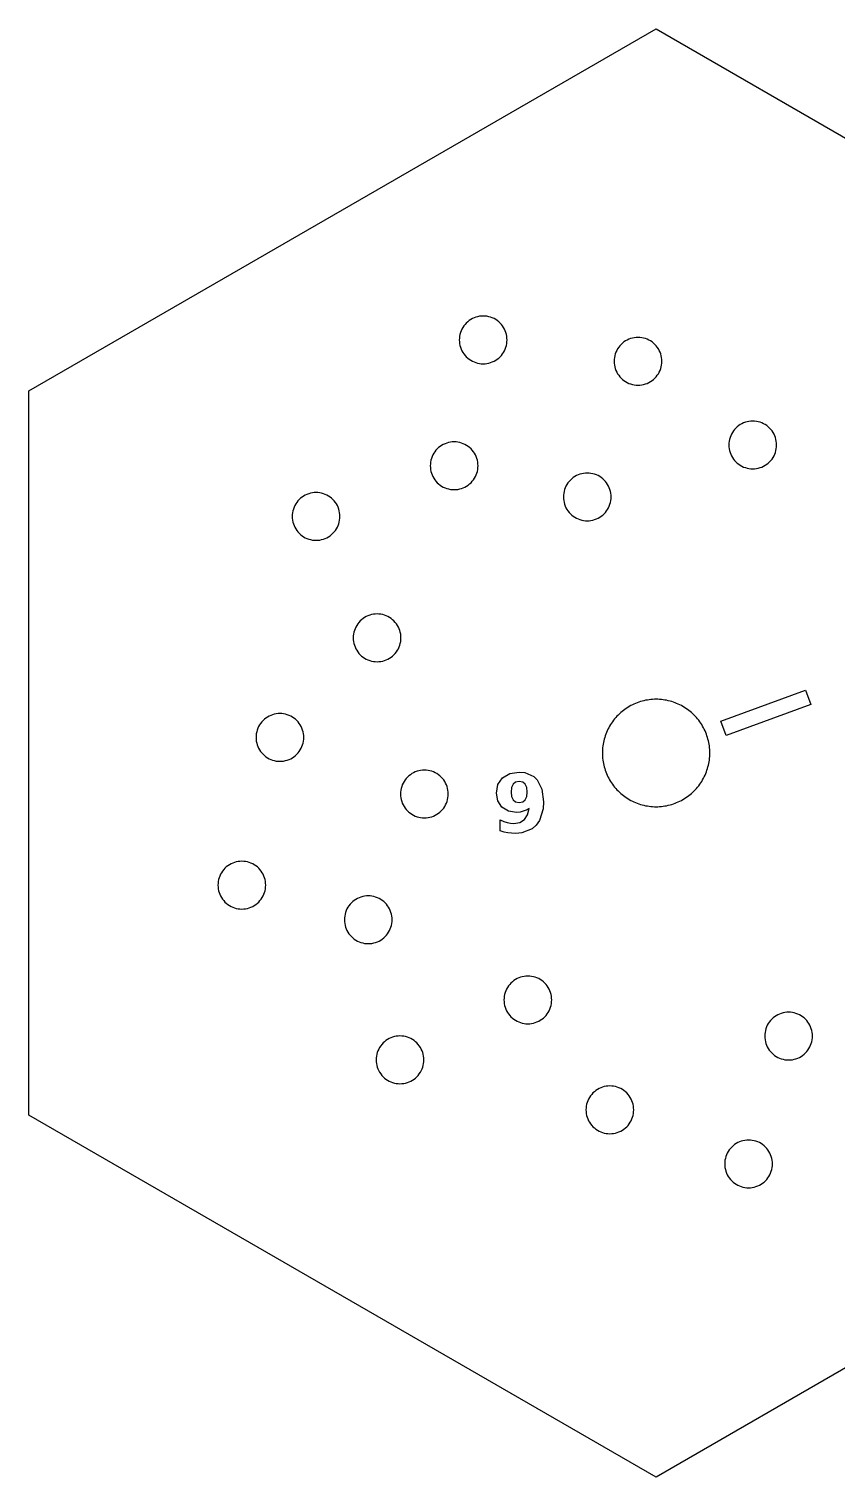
# Model space of a CAD drawing. Header units: millimetres. Extents: x 0 to 476, y 7 to 280.
# Drawn here: x 84.6 to 131.9, y 67.1 to 152 of the extents above; entities that cross this region are included whole.
import ezdxf

# ---------------------------------------------------------------- set-up
doc = ezdxf.new("R2010")
doc.units = ezdxf.units.MM
doc.layers.add('CUT', color=1, linetype='Continuous')
doc.layers.add('ENGRAVE', color=7, linetype='Continuous')

msp = doc.modelspace()

# ---------------------------------------------------------------- linework, layer by layer
at = {"layer": 'CUT'}
for points in [[(158.153, 88.3), (121.375, 67.067), (84.598, 88.3), (84.598, 130.767), (121.375, 152), (158.153, 130.767), (158.153, 88.3)], [(112.567, 133.329), (112.597, 133.435), (112.618, 133.543), (112.631, 133.652), (112.635, 133.762), (112.631, 133.872), (112.618, 133.981), (112.597, 134.089), (112.567, 134.195), (112.529, 134.298), (112.483, 134.398), (112.429, 134.494), (112.368, 134.585), (112.3, 134.671), (112.225, 134.752), (112.145, 134.827), (112.058, 134.895), (111.967, 134.956), (111.871, 135.009), (111.771, 135.056), (111.668, 135.094), (111.562, 135.123), (111.454, 135.145), (111.345, 135.158), (111.235, 135.162), (111.126, 135.158), (111.016, 135.145), (110.909, 135.123), (110.803, 135.094), (110.7, 135.056), (110.6, 135.009), (110.504, 134.956), (110.413, 134.895), (110.326, 134.827), (110.245, 134.752), (110.171, 134.671), (110.103, 134.585), (110.042, 134.494), (109.988, 134.398), (109.942, 134.298), (109.904, 134.195), (109.874, 134.089), (109.853, 133.981), (109.84, 133.872), (109.835, 133.762), (109.84, 133.652), (109.853, 133.543), (109.874, 133.435), (109.904, 133.329), (109.942, 133.226), (109.988, 133.127), (110.042, 133.031), (110.103, 132.939), (110.171, 132.853), (110.245, 132.772), (110.326, 132.698), (110.413, 132.629), (110.504, 132.568), (110.6, 132.515), (110.7, 132.469), (110.803, 132.431), (110.909, 132.401), (111.016, 132.379), (111.126, 132.366), (111.235, 132.362), (111.345, 132.366), (111.454, 132.379), (111.562, 132.401), (111.668, 132.431), (111.771, 132.469), (111.871, 132.515), (111.967, 132.568), (112.058, 132.629), (112.145, 132.698), (112.225, 132.772), (112.3, 132.853), (112.368, 132.939), (112.429, 133.031), (112.483, 133.127), (112.529, 133.226), (112.567, 133.329)], [(121.644, 132.076), (121.674, 132.182), (121.696, 132.289), (121.709, 132.399), (121.713, 132.508), (121.709, 132.618), (121.696, 132.727), (121.674, 132.835), (121.644, 132.941), (121.606, 133.044), (121.56, 133.144), (121.507, 133.24), (121.446, 133.331), (121.377, 133.418), (121.303, 133.498), (121.222, 133.573), (121.136, 133.641), (121.044, 133.702), (120.949, 133.756), (120.849, 133.802), (120.746, 133.84), (120.64, 133.87), (120.532, 133.891), (120.423, 133.904), (120.313, 133.908), (120.203, 133.904), (120.094, 133.891), (119.986, 133.87), (119.88, 133.84), (119.777, 133.802), (119.677, 133.756), (119.581, 133.702), (119.49, 133.641), (119.404, 133.573), (119.323, 133.498), (119.248, 133.418), (119.18, 133.331), (119.119, 133.24), (119.066, 133.144), (119.019, 133.044), (118.981, 132.941), (118.952, 132.835), (118.93, 132.727), (118.917, 132.618), (118.913, 132.508), (118.917, 132.399), (118.93, 132.289), (118.952, 132.182), (118.981, 132.076), (119.019, 131.973), (119.066, 131.873), (119.119, 131.777), (119.18, 131.686), (119.248, 131.599), (119.323, 131.519), (119.404, 131.444), (119.49, 131.376), (119.581, 131.315), (119.677, 131.261), (119.777, 131.215), (119.88, 131.177), (119.986, 131.147), (120.094, 131.126), (120.203, 131.113), (120.313, 131.108), (120.423, 131.113), (120.532, 131.126), (120.64, 131.147), (120.746, 131.177), (120.849, 131.215), (120.949, 131.261), (121.044, 131.315), (121.136, 131.376), (121.222, 131.444), (121.303, 131.519), (121.377, 131.599), (121.446, 131.686), (121.507, 131.777), (121.56, 131.873), (121.606, 131.973), (121.644, 132.076)], [(128.404, 127.273), (128.425, 127.381), (128.438, 127.49), (128.442, 127.6), (128.438, 127.71), (128.425, 127.819), (128.404, 127.927), (128.374, 128.033), (128.336, 128.136), (128.29, 128.236), (128.236, 128.332), (128.175, 128.423), (128.107, 128.51), (128.032, 128.59), (127.951, 128.665), (127.865, 128.733), (127.774, 128.794), (127.678, 128.848), (127.578, 128.894), (127.475, 128.932), (127.369, 128.962), (127.261, 128.983), (127.152, 128.996), (127.042, 129), (126.932, 128.996), (126.823, 128.983), (126.715, 128.962), (126.61, 128.932), (126.506, 128.894), (126.407, 128.848), (126.311, 128.794), (126.219, 128.733), (126.133, 128.665), (126.052, 128.59), (125.978, 128.51), (125.91, 128.423), (125.849, 128.332), (125.795, 128.236), (125.749, 128.136), (125.711, 128.033), (125.681, 127.927), (125.659, 127.819), (125.647, 127.71), (125.642, 127.6), (125.647, 127.49), (125.659, 127.381), (125.681, 127.273), (125.711, 127.168), (125.749, 127.065), (125.795, 126.965), (125.849, 126.869), (125.91, 126.777), (125.978, 126.691), (126.052, 126.61), (126.133, 126.536), (126.219, 126.468), (126.311, 126.407), (126.407, 126.353), (126.506, 126.307), (126.61, 126.269), (126.715, 126.239), (126.823, 126.218), (126.932, 126.205), (127.042, 126.2), (127.152, 126.205), (127.261, 126.218), (127.369, 126.239), (127.475, 126.269), (127.578, 126.307), (127.678, 126.353), (127.774, 126.407), (127.865, 126.468), (127.951, 126.536), (128.032, 126.61), (128.107, 126.691), (128.175, 126.777), (128.236, 126.869), (128.29, 126.965), (128.336, 127.065), (128.374, 127.168), (128.404, 127.273)], [(110.863, 125.947), (110.893, 126.052), (110.915, 126.16), (110.928, 126.269), (110.932, 126.379), (110.928, 126.489), (110.915, 126.598), (110.893, 126.706), (110.863, 126.812), (110.825, 126.915), (110.779, 127.015), (110.726, 127.111), (110.665, 127.202), (110.597, 127.288), (110.522, 127.369), (110.441, 127.444), (110.355, 127.512), (110.263, 127.573), (110.168, 127.627), (110.068, 127.673), (109.965, 127.711), (109.859, 127.741), (109.751, 127.762), (109.642, 127.775), (109.532, 127.779), (109.422, 127.775), (109.313, 127.762), (109.205, 127.741), (109.099, 127.711), (108.996, 127.673), (108.896, 127.627), (108.8, 127.573), (108.709, 127.512), (108.623, 127.444), (108.542, 127.369), (108.467, 127.288), (108.399, 127.202), (108.338, 127.111), (108.285, 127.015), (108.239, 126.915), (108.2, 126.812), (108.171, 126.706), (108.149, 126.598), (108.136, 126.489), (108.132, 126.379), (108.136, 126.269), (108.149, 126.16), (108.171, 126.052), (108.2, 125.947), (108.239, 125.843), (108.285, 125.744), (108.338, 125.648), (108.399, 125.556), (108.467, 125.47), (108.542, 125.389), (108.623, 125.315), (108.709, 125.247), (108.8, 125.186), (108.896, 125.132), (108.996, 125.086), (109.099, 125.048), (109.205, 125.018), (109.313, 124.996), (109.422, 124.984), (109.532, 124.979), (109.642, 124.984), (109.751, 124.996), (109.859, 125.018), (109.965, 125.048), (110.068, 125.086), (110.168, 125.132), (110.263, 125.186), (110.355, 125.247), (110.441, 125.315), (110.522, 125.389), (110.597, 125.47), (110.665, 125.556), (110.726, 125.648), (110.779, 125.744), (110.825, 125.843), (110.863, 125.947)], [(118.699, 124.226), (118.72, 124.334), (118.733, 124.443), (118.738, 124.553), (118.733, 124.663), (118.72, 124.772), (118.699, 124.88), (118.669, 124.986), (118.631, 125.089), (118.585, 125.189), (118.531, 125.285), (118.47, 125.376), (118.402, 125.462), (118.328, 125.543), (118.247, 125.618), (118.161, 125.686), (118.069, 125.747), (117.973, 125.801), (117.873, 125.847), (117.77, 125.885), (117.665, 125.914), (117.557, 125.936), (117.448, 125.949), (117.338, 125.953), (117.228, 125.949), (117.119, 125.936), (117.011, 125.914), (116.905, 125.885), (116.802, 125.847), (116.702, 125.801), (116.606, 125.747), (116.515, 125.686), (116.428, 125.618), (116.348, 125.543), (116.273, 125.462), (116.205, 125.376), (116.144, 125.285), (116.09, 125.189), (116.044, 125.089), (116.006, 124.986), (115.976, 124.88), (115.955, 124.772), (115.942, 124.663), (115.938, 124.553), (115.942, 124.443), (115.955, 124.334), (115.976, 124.226), (116.006, 124.12), (116.044, 124.017), (116.09, 123.918), (116.144, 123.822), (116.205, 123.73), (116.273, 123.644), (116.348, 123.563), (116.428, 123.489), (116.515, 123.42), (116.606, 123.359), (116.702, 123.306), (116.802, 123.26), (116.905, 123.222), (117.011, 123.192), (117.119, 123.17), (117.228, 123.157), (117.338, 123.153), (117.448, 123.157), (117.557, 123.17), (117.665, 123.192), (117.77, 123.222), (117.873, 123.26), (117.973, 123.306), (118.069, 123.359), (118.161, 123.42), (118.247, 123.489), (118.328, 123.563), (118.402, 123.644), (118.47, 123.73), (118.531, 123.822), (118.585, 123.918), (118.631, 124.017), (118.669, 124.12), (118.699, 124.226)], [(102.766, 122.975), (102.796, 123.081), (102.817, 123.189), (102.83, 123.298), (102.835, 123.408), (102.83, 123.517), (102.817, 123.627), (102.796, 123.734), (102.766, 123.84), (102.728, 123.943), (102.682, 124.043), (102.628, 124.139), (102.567, 124.231), (102.499, 124.317), (102.424, 124.398), (102.344, 124.472), (102.257, 124.54), (102.166, 124.601), (102.07, 124.655), (101.97, 124.701), (101.867, 124.739), (101.761, 124.769), (101.654, 124.79), (101.544, 124.803), (101.435, 124.808), (101.325, 124.803), (101.216, 124.79), (101.108, 124.769), (101.002, 124.739), (100.899, 124.701), (100.799, 124.655), (100.703, 124.601), (100.612, 124.54), (100.525, 124.472), (100.445, 124.398), (100.37, 124.317), (100.302, 124.231), (100.241, 124.139), (100.187, 124.043), (100.141, 123.943), (100.103, 123.84), (100.073, 123.734), (100.052, 123.627), (100.039, 123.517), (100.035, 123.408), (100.039, 123.298), (100.052, 123.189), (100.073, 123.081), (100.103, 122.975), (100.141, 122.872), (100.187, 122.772), (100.241, 122.676), (100.302, 122.585), (100.37, 122.498), (100.445, 122.418), (100.525, 122.343), (100.612, 122.275), (100.703, 122.214), (100.799, 122.16), (100.899, 122.114), (101.002, 122.076), (101.108, 122.046), (101.216, 122.025), (101.325, 122.012), (101.435, 122.008), (101.544, 122.012), (101.654, 122.025), (101.761, 122.046), (101.867, 122.076), (101.97, 122.114), (102.07, 122.16), (102.166, 122.214), (102.257, 122.275), (102.344, 122.343), (102.424, 122.418), (102.499, 122.498), (102.567, 122.585), (102.628, 122.676), (102.682, 122.772), (102.728, 122.872), (102.766, 122.975)], [(106.346, 115.854), (106.376, 115.96), (106.397, 116.068), (106.41, 116.177), (106.414, 116.287), (106.41, 116.397), (106.397, 116.506), (106.376, 116.614), (106.346, 116.72), (106.308, 116.823), (106.262, 116.922), (106.208, 117.018), (106.147, 117.11), (106.079, 117.196), (106.004, 117.277), (105.924, 117.351), (105.837, 117.42), (105.746, 117.481), (105.65, 117.534), (105.55, 117.58), (105.447, 117.618), (105.341, 117.648), (105.233, 117.67), (105.124, 117.683), (105.014, 117.687), (104.905, 117.683), (104.795, 117.67), (104.688, 117.648), (104.582, 117.618), (104.479, 117.58), (104.379, 117.534), (104.283, 117.481), (104.191, 117.42), (104.105, 117.351), (104.024, 117.277), (103.95, 117.196), (103.882, 117.11), (103.821, 117.018), (103.767, 116.922), (103.721, 116.823), (103.683, 116.72), (103.653, 116.614), (103.632, 116.506), (103.619, 116.397), (103.614, 116.287), (103.619, 116.177), (103.632, 116.068), (103.653, 115.96), (103.683, 115.854), (103.721, 115.751), (103.767, 115.651), (103.821, 115.555), (103.882, 115.464), (103.95, 115.378), (104.024, 115.297), (104.105, 115.222), (104.191, 115.154), (104.283, 115.093), (104.379, 115.039), (104.479, 114.993), (104.582, 114.955), (104.688, 114.926), (104.795, 114.904), (104.905, 114.891), (105.014, 114.887), (105.124, 114.891), (105.233, 114.904), (105.341, 114.926), (105.447, 114.955), (105.55, 114.993), (105.65, 115.039), (105.746, 115.093), (105.837, 115.154), (105.924, 115.222), (106.004, 115.297), (106.079, 115.378), (106.147, 115.464), (106.208, 115.555), (106.262, 115.651), (106.308, 115.751), (106.346, 115.854)], [(124.519, 109.739), (124.51, 109.842), (124.498, 109.944), (124.483, 110.046), (124.465, 110.148), (124.443, 110.249), (124.418, 110.349), (124.39, 110.448), (124.358, 110.546), (124.323, 110.643), (124.286, 110.739), (124.245, 110.833), (124.2, 110.927), (124.153, 111.018), (124.103, 111.108), (124.05, 111.197), (123.994, 111.283), (123.936, 111.368), (123.874, 111.451), (123.81, 111.532), (123.744, 111.61), (123.674, 111.687), (123.603, 111.761), (123.529, 111.832), (123.452, 111.902), (123.374, 111.968), (123.293, 112.032), (123.21, 112.094), (123.125, 112.152), (123.039, 112.208), (122.95, 112.261), (122.86, 112.311), (122.769, 112.358), (122.675, 112.403), (122.581, 112.444), (122.485, 112.481), (122.388, 112.516), (122.29, 112.548), (122.191, 112.576), (122.091, 112.601), (121.99, 112.623), (121.888, 112.641), (121.786, 112.656), (121.684, 112.668), (121.581, 112.677), (121.478, 112.682), (121.375, 112.683), (121.272, 112.682), (121.169, 112.677), (121.067, 112.668), (120.964, 112.656), (120.862, 112.641), (120.761, 112.623), (120.66, 112.601), (120.56, 112.576), (120.461, 112.548), (120.363, 112.516), (120.266, 112.481), (120.17, 112.444), (120.075, 112.403), (119.982, 112.358), (119.89, 112.311), (119.8, 112.261), (119.712, 112.208), (119.625, 112.152), (119.541, 112.094), (119.458, 112.032), (119.377, 111.968), (119.298, 111.902), (119.222, 111.832), (119.148, 111.761), (119.076, 111.687), (119.007, 111.61), (118.94, 111.532), (118.876, 111.451), (118.815, 111.368), (118.756, 111.283), (118.7, 111.197), (118.647, 111.108), (118.597, 111.018), (118.55, 110.927), (118.506, 110.833), (118.465, 110.739), (118.427, 110.643), (118.392, 110.546), (118.361, 110.448), (118.333, 110.349), (118.308, 110.249), (118.286, 110.148), (118.267, 110.046), (118.252, 109.944), (118.24, 109.842), (118.232, 109.739), (118.227, 109.636), (118.225, 109.533), (118.227, 109.43), (118.232, 109.327), (118.24, 109.225), (118.252, 109.122), (118.267, 109.02), (118.286, 108.919), (118.308, 108.818), (118.333, 108.718), (118.361, 108.619), (118.392, 108.521), (118.427, 108.424), (118.465, 108.328), (118.506, 108.233), (118.55, 108.14), (118.597, 108.048), (118.647, 107.958), (118.7, 107.87), (118.756, 107.783), (118.815, 107.699), (118.876, 107.616), (118.94, 107.535), (119.007, 107.456), (119.076, 107.38), (119.148, 107.306), (119.222, 107.234), (119.298, 107.165), (119.377, 107.098), (119.458, 107.034), (119.541, 106.973), (119.625, 106.914), (119.712, 106.858), (119.8, 106.805), (119.89, 106.755), (119.982, 106.708), (120.075, 106.664), (120.17, 106.623), (120.266, 106.585), (120.363, 106.551), (120.461, 106.519), (120.56, 106.491), (120.66, 106.466), (120.761, 106.444), (120.862, 106.425), (120.964, 106.41), (121.067, 106.399), (121.169, 106.39), (121.272, 106.385), (121.375, 106.383), (121.478, 106.385), (121.581, 106.39), (121.684, 106.399), (121.786, 106.41), (121.888, 106.425), (121.99, 106.444), (122.091, 106.466), (122.191, 106.491), (122.29, 106.519), (122.388, 106.551), (122.485, 106.585), (122.581, 106.623), (122.675, 106.664), (122.769, 106.708), (122.86, 106.755), (122.95, 106.805), (123.039, 106.858), (123.125, 106.914), (123.21, 106.973), (123.293, 107.034), (123.374, 107.098), (123.452, 107.165), (123.529, 107.234), (123.603, 107.306), (123.674, 107.38), (123.744, 107.456), (123.81, 107.535), (123.874, 107.616), (123.936, 107.699), (123.994, 107.783), (124.05, 107.87), (124.103, 107.958), (124.153, 108.048), (124.2, 108.14), (124.245, 108.233), (124.286, 108.328), (124.323, 108.424), (124.358, 108.521), (124.39, 108.619), (124.418, 108.718), (124.443, 108.818), (124.465, 108.919), (124.483, 109.02), (124.498, 109.122), (124.51, 109.225), (124.519, 109.327), (124.524, 109.43), (124.525, 109.533), (124.524, 109.636), (124.519, 109.739)], [(100.675, 110.119), (100.697, 110.227), (100.71, 110.336), (100.714, 110.446), (100.71, 110.555), (100.697, 110.665), (100.675, 110.772), (100.646, 110.878), (100.607, 110.981), (100.561, 111.081), (100.508, 111.177), (100.447, 111.269), (100.379, 111.355), (100.304, 111.436), (100.223, 111.51), (100.137, 111.578), (100.046, 111.639), (99.95, 111.693), (99.85, 111.739), (99.747, 111.777), (99.641, 111.807), (99.533, 111.828), (99.424, 111.841), (99.314, 111.846), (99.204, 111.841), (99.095, 111.828), (98.987, 111.807), (98.881, 111.777), (98.778, 111.739), (98.678, 111.693), (98.583, 111.639), (98.491, 111.578), (98.405, 111.51), (98.324, 111.436), (98.249, 111.355), (98.181, 111.269), (98.12, 111.177), (98.067, 111.081), (98.021, 110.981), (97.983, 110.878), (97.953, 110.772), (97.931, 110.665), (97.918, 110.555), (97.914, 110.446), (97.918, 110.336), (97.931, 110.227), (97.953, 110.119), (97.983, 110.013), (98.021, 109.91), (98.067, 109.81), (98.12, 109.714), (98.181, 109.623), (98.249, 109.536), (98.324, 109.456), (98.405, 109.381), (98.491, 109.313), (98.583, 109.252), (98.678, 109.198), (98.778, 109.152), (98.881, 109.114), (98.987, 109.084), (99.095, 109.063), (99.204, 109.05), (99.314, 109.046), (99.424, 109.05), (99.533, 109.063), (99.641, 109.084), (99.747, 109.114), (99.85, 109.152), (99.95, 109.198), (100.046, 109.252), (100.137, 109.313), (100.223, 109.381), (100.304, 109.456), (100.379, 109.536), (100.447, 109.623), (100.508, 109.714), (100.561, 109.81), (100.607, 109.91), (100.646, 110.013), (100.675, 110.119)], [(109.118, 106.697), (109.148, 106.803), (109.169, 106.911), (109.182, 107.02), (109.186, 107.13), (109.182, 107.239), (109.169, 107.349), (109.148, 107.456), (109.118, 107.562), (109.08, 107.665), (109.034, 107.765), (108.98, 107.861), (108.919, 107.953), (108.851, 108.039), (108.776, 108.12), (108.695, 108.194), (108.609, 108.262), (108.518, 108.323), (108.422, 108.377), (108.322, 108.423), (108.219, 108.461), (108.113, 108.491), (108.005, 108.512), (107.896, 108.525), (107.786, 108.53), (107.676, 108.525), (107.567, 108.512), (107.459, 108.491), (107.354, 108.461), (107.251, 108.423), (107.151, 108.377), (107.055, 108.323), (106.963, 108.262), (106.877, 108.194), (106.796, 108.12), (106.722, 108.039), (106.654, 107.953), (106.593, 107.861), (106.539, 107.765), (106.493, 107.665), (106.455, 107.562), (106.425, 107.456), (106.403, 107.349), (106.391, 107.239), (106.386, 107.13), (106.391, 107.02), (106.403, 106.911), (106.425, 106.803), (106.455, 106.697), (106.493, 106.594), (106.539, 106.494), (106.593, 106.398), (106.654, 106.307), (106.722, 106.22), (106.796, 106.14), (106.877, 106.065), (106.963, 105.997), (107.055, 105.936), (107.151, 105.882), (107.251, 105.836), (107.354, 105.798), (107.459, 105.768), (107.567, 105.747), (107.676, 105.734), (107.786, 105.73), (107.896, 105.734), (108.005, 105.747), (108.113, 105.768), (108.219, 105.798), (108.322, 105.836), (108.422, 105.882), (108.518, 105.936), (108.609, 105.997), (108.695, 106.065), (108.776, 106.14), (108.851, 106.22), (108.919, 106.307), (108.98, 106.398), (109.034, 106.494), (109.08, 106.594), (109.118, 106.697)], [(98.413, 101.35), (98.443, 101.456), (98.464, 101.564), (98.477, 101.673), (98.482, 101.783), (98.477, 101.893), (98.464, 102.002), (98.443, 102.11), (98.413, 102.216), (98.375, 102.319), (98.329, 102.419), (98.275, 102.514), (98.214, 102.606), (98.146, 102.692), (98.072, 102.773), (97.991, 102.848), (97.905, 102.916), (97.813, 102.977), (97.717, 103.03), (97.617, 103.076), (97.514, 103.114), (97.408, 103.144), (97.301, 103.166), (97.191, 103.179), (97.082, 103.183), (96.972, 103.179), (96.863, 103.166), (96.755, 103.144), (96.649, 103.114), (96.546, 103.076), (96.446, 103.03), (96.35, 102.977), (96.259, 102.916), (96.172, 102.848), (96.092, 102.773), (96.017, 102.692), (95.949, 102.606), (95.888, 102.514), (95.834, 102.419), (95.788, 102.319), (95.75, 102.216), (95.72, 102.11), (95.699, 102.002), (95.686, 101.893), (95.682, 101.783), (95.686, 101.673), (95.699, 101.564), (95.72, 101.456), (95.75, 101.35), (95.788, 101.247), (95.834, 101.147), (95.888, 101.051), (95.949, 100.96), (96.017, 100.874), (96.092, 100.793), (96.172, 100.718), (96.259, 100.65), (96.35, 100.589), (96.446, 100.536), (96.546, 100.49), (96.649, 100.452), (96.755, 100.422), (96.863, 100.4), (96.972, 100.387), (97.082, 100.383), (97.191, 100.387), (97.301, 100.4), (97.408, 100.422), (97.514, 100.452), (97.617, 100.49), (97.717, 100.536), (97.813, 100.589), (97.905, 100.65), (97.991, 100.718), (98.072, 100.793), (98.146, 100.874), (98.214, 100.96), (98.275, 101.051), (98.329, 101.147), (98.375, 101.247), (98.413, 101.35)], [(105.856, 99.424), (105.878, 99.532), (105.891, 99.641), (105.895, 99.751), (105.891, 99.861), (105.878, 99.97), (105.856, 100.078), (105.827, 100.183), (105.788, 100.287), (105.742, 100.386), (105.689, 100.482), (105.628, 100.574), (105.56, 100.66), (105.485, 100.741), (105.404, 100.815), (105.318, 100.883), (105.227, 100.945), (105.131, 100.998), (105.031, 101.044), (104.928, 101.082), (104.822, 101.112), (104.714, 101.134), (104.605, 101.147), (104.495, 101.151), (104.385, 101.147), (104.276, 101.134), (104.168, 101.112), (104.062, 101.082), (103.959, 101.044), (103.859, 100.998), (103.764, 100.945), (103.672, 100.883), (103.586, 100.815), (103.505, 100.741), (103.43, 100.66), (103.362, 100.574), (103.301, 100.482), (103.248, 100.386), (103.202, 100.287), (103.164, 100.183), (103.134, 100.078), (103.112, 99.97), (103.099, 99.861), (103.095, 99.751), (103.099, 99.641), (103.112, 99.532), (103.134, 99.424), (103.164, 99.318), (103.202, 99.215), (103.248, 99.115), (103.301, 99.019), (103.362, 98.928), (103.43, 98.842), (103.505, 98.761), (103.586, 98.686), (103.672, 98.618), (103.764, 98.557), (103.859, 98.503), (103.959, 98.457), (104.062, 98.419), (104.168, 98.39), (104.276, 98.368), (104.385, 98.355), (104.495, 98.351), (104.605, 98.355), (104.714, 98.368), (104.822, 98.39), (104.928, 98.419), (105.031, 98.457), (105.131, 98.503), (105.227, 98.557), (105.318, 98.618), (105.404, 98.686), (105.485, 98.761), (105.56, 98.842), (105.628, 98.928), (105.689, 99.019), (105.742, 99.115), (105.788, 99.215), (105.827, 99.318), (105.856, 99.424)], [(115.186, 94.619), (115.215, 94.725), (115.237, 94.833), (115.25, 94.942), (115.254, 95.052), (115.25, 95.161), (115.237, 95.271), (115.215, 95.378), (115.186, 95.484), (115.147, 95.587), (115.101, 95.687), (115.048, 95.783), (114.987, 95.874), (114.919, 95.961), (114.844, 96.042), (114.763, 96.116), (114.677, 96.184), (114.586, 96.245), (114.49, 96.299), (114.39, 96.345), (114.287, 96.383), (114.181, 96.413), (114.073, 96.434), (113.964, 96.447), (113.854, 96.452), (113.744, 96.447), (113.635, 96.434), (113.527, 96.413), (113.421, 96.383), (113.318, 96.345), (113.218, 96.299), (113.123, 96.245), (113.031, 96.184), (112.945, 96.116), (112.864, 96.042), (112.789, 95.961), (112.721, 95.874), (112.66, 95.783), (112.607, 95.687), (112.561, 95.587), (112.523, 95.484), (112.493, 95.378), (112.471, 95.271), (112.458, 95.161), (112.454, 95.052), (112.458, 94.942), (112.471, 94.833), (112.493, 94.725), (112.523, 94.619), (112.561, 94.516), (112.607, 94.416), (112.66, 94.32), (112.721, 94.229), (112.789, 94.142), (112.864, 94.062), (112.945, 93.987), (113.031, 93.919), (113.123, 93.858), (113.218, 93.804), (113.318, 93.758), (113.421, 93.72), (113.527, 93.69), (113.635, 93.669), (113.744, 93.656), (113.854, 93.652), (113.964, 93.656), (114.073, 93.669), (114.181, 93.69), (114.287, 93.72), (114.39, 93.758), (114.49, 93.804), (114.586, 93.858), (114.677, 93.919), (114.763, 93.987), (114.844, 94.062), (114.919, 94.142), (114.987, 94.229), (115.048, 94.32), (115.101, 94.416), (115.147, 94.516), (115.186, 94.619)], [(130.477, 92.496), (130.507, 92.602), (130.528, 92.71), (130.541, 92.819), (130.546, 92.929), (130.541, 93.038), (130.528, 93.148), (130.507, 93.255), (130.477, 93.361), (130.439, 93.464), (130.393, 93.564), (130.339, 93.66), (130.278, 93.752), (130.21, 93.838), (130.136, 93.919), (130.055, 93.993), (129.969, 94.061), (129.877, 94.122), (129.781, 94.176), (129.681, 94.222), (129.578, 94.26), (129.472, 94.29), (129.365, 94.311), (129.255, 94.324), (129.146, 94.329), (129.036, 94.324), (128.927, 94.311), (128.819, 94.29), (128.713, 94.26), (128.61, 94.222), (128.51, 94.176), (128.414, 94.122), (128.323, 94.061), (128.236, 93.993), (128.156, 93.919), (128.081, 93.838), (128.013, 93.752), (127.952, 93.66), (127.898, 93.564), (127.852, 93.464), (127.814, 93.361), (127.784, 93.255), (127.763, 93.148), (127.75, 93.038), (127.746, 92.929), (127.75, 92.819), (127.763, 92.71), (127.784, 92.602), (127.814, 92.496), (127.852, 92.393), (127.898, 92.293), (127.952, 92.197), (128.013, 92.106), (128.081, 92.019), (128.156, 91.939), (128.236, 91.864), (128.323, 91.796), (128.414, 91.735), (128.51, 91.681), (128.61, 91.635), (128.713, 91.597), (128.819, 91.567), (128.927, 91.546), (129.036, 91.533), (129.146, 91.529), (129.255, 91.533), (129.365, 91.546), (129.472, 91.567), (129.578, 91.597), (129.681, 91.635), (129.781, 91.681), (129.877, 91.735), (129.969, 91.796), (130.055, 91.864), (130.136, 91.939), (130.21, 92.019), (130.278, 92.106), (130.339, 92.197), (130.393, 92.293), (130.439, 92.393), (130.477, 92.496)], [(107.688, 91.103), (107.718, 91.209), (107.739, 91.316), (107.752, 91.426), (107.756, 91.535), (107.752, 91.645), (107.739, 91.754), (107.718, 91.862), (107.688, 91.968), (107.65, 92.071), (107.604, 92.171), (107.55, 92.267), (107.489, 92.358), (107.421, 92.445), (107.346, 92.525), (107.265, 92.6), (107.179, 92.668), (107.088, 92.729), (106.992, 92.783), (106.892, 92.829), (106.789, 92.867), (106.683, 92.897), (106.575, 92.918), (106.466, 92.931), (106.356, 92.935), (106.246, 92.931), (106.137, 92.918), (106.029, 92.897), (105.924, 92.867), (105.82, 92.829), (105.721, 92.783), (105.625, 92.729), (105.533, 92.668), (105.447, 92.6), (105.366, 92.525), (105.292, 92.445), (105.224, 92.358), (105.163, 92.267), (105.109, 92.171), (105.063, 92.071), (105.025, 91.968), (104.995, 91.862), (104.973, 91.754), (104.961, 91.645), (104.956, 91.535), (104.961, 91.426), (104.973, 91.316), (104.995, 91.209), (105.025, 91.103), (105.063, 91), (105.109, 90.9), (105.163, 90.804), (105.224, 90.713), (105.292, 90.626), (105.366, 90.546), (105.447, 90.471), (105.533, 90.403), (105.625, 90.342), (105.721, 90.288), (105.82, 90.242), (105.924, 90.204), (106.029, 90.174), (106.137, 90.153), (106.246, 90.14), (106.356, 90.135), (106.466, 90.14), (106.575, 90.153), (106.683, 90.174), (106.789, 90.204), (106.892, 90.242), (106.992, 90.288), (107.088, 90.342), (107.179, 90.403), (107.265, 90.471), (107.346, 90.546), (107.421, 90.626), (107.489, 90.713), (107.55, 90.804), (107.604, 90.9), (107.65, 91), (107.688, 91.103)], [(120.024, 88.277), (120.046, 88.385), (120.059, 88.494), (120.063, 88.604), (120.059, 88.714), (120.046, 88.823), (120.024, 88.931), (119.995, 89.036), (119.957, 89.139), (119.911, 89.239), (119.857, 89.335), (119.796, 89.427), (119.728, 89.513), (119.653, 89.594), (119.572, 89.668), (119.486, 89.736), (119.395, 89.797), (119.299, 89.851), (119.199, 89.897), (119.096, 89.935), (118.99, 89.965), (118.882, 89.986), (118.773, 89.999), (118.663, 90.004), (118.553, 89.999), (118.444, 89.986), (118.336, 89.965), (118.231, 89.935), (118.127, 89.897), (118.028, 89.851), (117.932, 89.797), (117.84, 89.736), (117.754, 89.668), (117.673, 89.594), (117.599, 89.513), (117.531, 89.427), (117.469, 89.335), (117.416, 89.239), (117.37, 89.139), (117.332, 89.036), (117.302, 88.931), (117.28, 88.823), (117.267, 88.714), (117.263, 88.604), (117.267, 88.494), (117.28, 88.385), (117.302, 88.277), (117.332, 88.171), (117.37, 88.068), (117.416, 87.968), (117.469, 87.872), (117.531, 87.781), (117.599, 87.694), (117.673, 87.614), (117.754, 87.539), (117.84, 87.471), (117.932, 87.41), (118.028, 87.356), (118.127, 87.31), (118.231, 87.272), (118.336, 87.242), (118.444, 87.221), (118.553, 87.208), (118.663, 87.204), (118.773, 87.208), (118.882, 87.221), (118.99, 87.242), (119.096, 87.272), (119.199, 87.31), (119.299, 87.356), (119.395, 87.41), (119.486, 87.471), (119.572, 87.539), (119.653, 87.614), (119.728, 87.694), (119.796, 87.781), (119.857, 87.872), (119.911, 87.968), (119.957, 88.068), (119.995, 88.171), (120.024, 88.277)], [(128.159, 85.105), (128.18, 85.213), (128.193, 85.322), (128.197, 85.432), (128.193, 85.542), (128.18, 85.651), (128.159, 85.759), (128.129, 85.865), (128.091, 85.968), (128.045, 86.068), (127.991, 86.163), (127.93, 86.255), (127.862, 86.341), (127.787, 86.422), (127.707, 86.497), (127.62, 86.565), (127.529, 86.626), (127.433, 86.679), (127.333, 86.725), (127.23, 86.763), (127.124, 86.793), (127.016, 86.815), (126.907, 86.828), (126.797, 86.832), (126.687, 86.828), (126.578, 86.815), (126.47, 86.793), (126.365, 86.763), (126.262, 86.725), (126.162, 86.679), (126.066, 86.626), (125.974, 86.565), (125.888, 86.497), (125.807, 86.422), (125.733, 86.341), (125.665, 86.255), (125.604, 86.163), (125.55, 86.068), (125.504, 85.968), (125.466, 85.865), (125.436, 85.759), (125.415, 85.651), (125.402, 85.542), (125.397, 85.432), (125.402, 85.322), (125.415, 85.213), (125.436, 85.105), (125.466, 84.999), (125.504, 84.896), (125.55, 84.796), (125.604, 84.7), (125.665, 84.609), (125.733, 84.523), (125.807, 84.442), (125.888, 84.367), (125.974, 84.299), (126.066, 84.238), (126.162, 84.185), (126.262, 84.139), (126.365, 84.1), (126.47, 84.071), (126.578, 84.049), (126.687, 84.036), (126.797, 84.032), (126.907, 84.036), (127.016, 84.049), (127.124, 84.071), (127.23, 84.1), (127.333, 84.139), (127.433, 84.185), (127.529, 84.238), (127.62, 84.299), (127.707, 84.367), (127.787, 84.442), (127.862, 84.523), (127.93, 84.609), (127.991, 84.7), (128.045, 84.796), (128.091, 84.896), (128.129, 84.999), (128.159, 85.105)]]:
    msp.add_lwpolyline(points, close=True, dxfattribs=at)
at = {"layer": 'ENGRAVE'}
for points in [[(130.453, 112.37), (125.475, 110.551), (125.166, 111.397), (130.144, 113.215), (130.453, 112.37)], [(112.648, 105.454), (112.843, 105.417), (113.035, 105.404), (113.391, 105.46), (113.659, 105.626), (113.836, 105.902), (113.922, 106.286), (113.758, 106.184), (113.584, 106.112), (113.397, 106.068), (113.196, 106.053), (112.714, 106.131), (112.336, 106.364), (112.09, 106.724), (112.009, 107.182), (112.1, 107.687), (112.373, 108.08), (112.799, 108.333), (113.349, 108.418), (113.67, 108.389), (114.196, 108.16), (114.401, 107.959), (114.68, 107.406), (114.773, 106.663), (114.746, 106.256), (114.528, 105.579), (114.338, 105.31), (114.1, 105.094), (113.503, 104.848), (113.144, 104.818), (112.905, 104.827), (112.677, 104.854), (112.456, 104.899), (112.24, 104.962), (112.24, 105.605), (112.449, 105.517), (112.648, 105.454)], [(113.698, 106.787), (113.787, 106.978), (113.817, 107.245), (113.787, 107.51), (113.698, 107.7), (113.551, 107.816), (113.345, 107.855), (113.138, 107.816), (112.991, 107.7), (112.902, 107.51), (112.872, 107.245), (112.902, 106.978), (112.991, 106.787), (113.138, 106.673), (113.345, 106.635), (113.551, 106.673), (113.698, 106.787)]]:
    msp.add_lwpolyline(points, close=True, dxfattribs=at)

doc.saveas('drawing.dxf')
